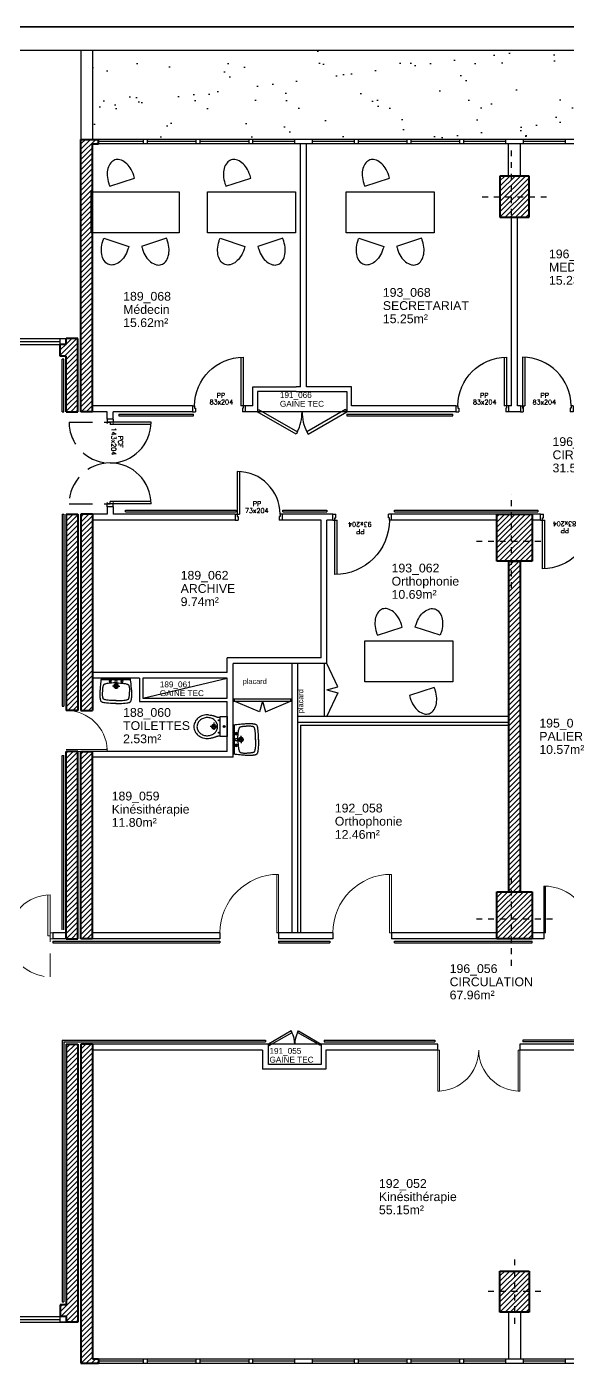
# Model space of a CAD drawing. Header units: metres. Extents: x -8 to 211, y -5 to 120.
# Drawn here: x 186.02 to 195.24, y 49.32 to 72.15 of the extents above; entities that cross this region are included whole.
import ezdxf
from ezdxf.enums import TextEntityAlignment as Align

# ---------------------------------------------------------------- set-up
doc = ezdxf.new("R2010")
doc.units = ezdxf.units.M
doc.header["$LTSCALE"] = 0.8
doc.header["$MEASUREMENT"] = 0
for name, pattern in [('CACHÉ', [0.25, 0.125, -0.125]), ('CONTINU', [0]), ('DISCONTINU', [0.75, 0.5, -0.25])]:
    doc.linetypes.add(name, pattern=pattern)
doc.layers.get('0').update_dxf_attribs({"linetype": 'CONTINUOUS'})
for name, color, linetype in [('001axes', 7, 'CONTINUOUS'), ('99 Légende', 7, 'CONTINUOUS'), ('A-EQTE-SANITAIRE', 5, 'CONTINUOUS'), ('A_AGENC', 204, 'CONTINUOUS'), ('A_CHASS', 4, 'CONTINUOUS'), ('A_EQMP', 142, 'CONTINUOUS'), ('A_Etiqu_Gaine', 7, 'CONTINUOUS'), ('A_Etiqu_Gaine_ancien', 7, 'CONTINUOUS'), ('A_Etiqu_Gaine_code', 7, 'CONTINUOUS'), ('A_Etiqu_Local', 7, 'CONTINUOUS'), ('A_HACH_STRUC', 7, 'CONTINUOUS'), ('A_MURS_CLOI', 7, 'CONTINUOUS'), ('EQuipement-main courante', 181, 'CONTINUOUS'), ('Terrasse', 7, 'CONTINUOUS'), ('VPMOB', 8, 'CONTINU')]:
    doc.layers.add(name, color=color, linetype=linetype)
for name, color, linetype, lineweight in [('A_MURS_STRU', 7, 'CONTINUOUS', 40), ('A_PORTE', 7, 'CONTINU', 0), ('A_SANI', 5, 'CONTINU', 0)]:
    doc.layers.add(name, color=color, linetype=linetype, lineweight=lineweight)
doc.styles.add('Attribut', font='arial.ttf')
doc.styles.add('ROMANS8', font='romans8', dxfattribs={"height": 10})

# ---------------------------------------------------------------- blocks, each defined once
blk = doc.blocks.new('VPBUR')
at = {"layer": 'VPMOB', "color": 142}
blk.add_lwpolyline([(-0.35, -1.5), (-0.35, 0), (0.35, 0), (0.35, -1.5)], close=True, dxfattribs=at)
for points in [[(-0.445, -0.216), (-0.582, -0.64, -0.023076), (-0.63, -0.626, -0.065152), (-0.758, -0.566, -0.077931), (-0.845, -0.487, -0.107177), (-0.896, -0.388, -0.14408), (-0.894, -0.304, -0.14408), (-0.846, -0.235, -0.107177), (-0.747, -0.185, -0.077931), (-0.63, -0.173, -0.065152), (-0.491, -0.198, -0.023076)], [(0.445, -0.316), (0.582, -0.74, 0.023076), (0.63, -0.726, 0.065152), (0.758, -0.666, 0.077931), (0.845, -0.587, 0.107177), (0.896, -0.488, 0.14408), (0.894, -0.404, 0.14408), (0.846, -0.335, 0.107177), (0.747, -0.285, 0.077931), (0.63, -0.273, 0.065152), (0.491, -0.298, 0.023076)], [(-0.445, -1.284), (-0.582, -0.86, 0.023076), (-0.63, -0.874, 0.065152), (-0.758, -0.934, 0.077931), (-0.845, -1.013, 0.107177), (-0.896, -1.112, 0.14408), (-0.894, -1.196, 0.14408), (-0.846, -1.265, 0.107177), (-0.747, -1.315, 0.077931), (-0.63, -1.327, 0.065152), (-0.491, -1.302, 0.023076)]]:
    blk.add_lwpolyline(points, format="xyb", close=True, dxfattribs=at)
blk = doc.blocks.new('A_Etiqu_Local')
at = {"style": 'Attribut', "flags": 1}
for tag, p in [('CODE_HOPITAL', (-0.446, 1.632)), ('CODE_SITE', (-0.446, 1.407)), ('CODE_BATIMENT', (-0.446, 1.182)), ('CODE_SECTEUR', (-0.446, 0.957)), ('CODE_ETAGE', (-0.446, 0.732)), ('NOM_NORMALISE', (-0.446, -0.843)), ('SECTEUR_ACTIVITE', (-0.446, -1.068)), ('SOUS_SECTEUR_ACTIVITE', (-0.446, -1.293)), ('VOLUME', (-0.446, -1.518)), ('SERVICE', (-0.446, -1.743)), ('CODE_UG', (-0.446, -1.968)), ('CODE_UA', (-0.446, -2.193)), ('CODE_POLE', (-0.446, -2.418)), ('OCCUPANT_EXTERNE', (-0.446, -2.643)), ('DISPONIBILITE', (-0.446, -2.868)), ('ACCES_HANDICAPES', (-0.446, -3.093)), ('NATURE_SOL', (-0.446, -3.318)), ('RISQUE_LABORATOIRE', (-0.446, -3.543)), ('AMIANTE', (-0.446, -3.768))]:
    blk.add_attdef(tag, p, '', height=0.15, dxfattribs=at)
at = {"layer": 'A_Etiqu_Local', "style": 'Attribut'}
for tag, p in [('CODE_PIECE', (-0.446, 0.282)), ('NOM_USAGE', (-0.446, 0.057)), ('SURFACE', (-0.446, -0.168))]:
    blk.add_attdef(tag, p, '', height=0.15, dxfattribs=at)
blk = doc.blocks.new('A_Etiqu_Gaine')
at = {"style": 'Attribut', "flags": 1}
for tag, p in [('CODE_HOPITAL', (-0.432, 0.865)), ('CODE_SITE', (-0.432, 0.715)), ('CODE_BATIMENT', (-0.432, 0.565)), ('CODE_SECTEUR', (-0.432, 0.415)), ('CODE_ETAGE', (-0.432, 0.265)), ('SECTEUR_ACTIVITE', (-0.432, -0.485)), ('NOM_NORMALISE', (-0.432, -0.335)), ('SOUS_SECTEUR_ACTIVITE', (-0.432, -0.635)), ('SURFACE', (-0.432, -0.785)), ('CODE_UG', (-0.432, -0.935)), ('AMIANTE', (-0.432, -1.235)), ('CODE_POLE', (-0.432, -1.085))]:
    blk.add_attdef(tag, p, '', height=0.1, dxfattribs=at)
at = {"layer": 'A_Etiqu_Gaine', "style": 'Attribut'}
blk.add_attdef('NOM_USAGE', (-0.432, -0.185), '', height=0.1, dxfattribs=at)
at = {"layer": 'A_Etiqu_Gaine_ancien', "style": 'Attribut'}
blk.add_attdef('CODE_PIECE_ANCIEN', (-0.432, 0.115), '', height=0.1, dxfattribs=at)
at = {"layer": 'A_Etiqu_Gaine_code', "style": 'Attribut'}
blk.add_attdef('CODE_PIECE', (-0.432, -0.035), '', height=0.1, dxfattribs=at)
blk = doc.blocks.new('BROCA1-G228')
at = {"layer": 'A-EQTE-SANITAIRE', "linetype": 'Continuous'}
for points in [[(35.152222, 17.128738), (35.108263, 17.131705), (35.071031, 17.134634), (35.039914, 17.137544), (35.014302, 17.140455), (34.993583, 17.143386), (34.977148, 17.146356), (34.964384, 17.149384), (34.954681, 17.152488), (34.947428, 17.155689), (34.942015, 17.159006), (34.942015, 17.159006), (34.939814, 17.160717), (34.937891, 17.162489), (34.936214, 17.164348), (34.934752, 17.166321), (34.933476, 17.168435), (34.932355, 17.170717), (34.931358, 17.173193), (34.930455, 17.175891), (34.929616, 17.178837), (34.92881, 17.182058), (34.92881, 17.182058), (34.927219, 17.18937), (34.925665, 17.197724), (34.92417, 17.206957), (34.922762, 17.216903), (34.921464, 17.227398), (34.920302, 17.238277), (34.9193, 17.249375), (34.918485, 17.260529), (34.91788, 17.271572), (34.917511, 17.282341)], [(35.148865, 17.128738), (35.192827, 17.131705), (35.230062, 17.134634), (35.26118, 17.137544), (35.286793, 17.140455), (35.307511, 17.143386), (35.323947, 17.146356), (35.33671, 17.149384), (35.346412, 17.152488), (35.353664, 17.155689), (35.359078, 17.159006), (35.359078, 17.159006), (35.361278, 17.160717), (35.363202, 17.162489), (35.364879, 17.164348), (35.366341, 17.166321), (35.367618, 17.168435), (35.36874, 17.170717), (35.369738, 17.173193), (35.370641, 17.175891), (35.371481, 17.178837), (35.372288, 17.182058), (35.372288, 17.182058), (35.373879, 17.189372), (35.375435, 17.197741), (35.376931, 17.207015), (35.378342, 17.217042), (35.379643, 17.22767), (35.38081, 17.238748), (35.381817, 17.250124), (35.38264, 17.261646), (35.383255, 17.273163), (35.383636, 17.284523)]]:
    blk.add_lwpolyline(points, dxfattribs=at)
blk = doc.blocks.new('BROCA1-G229')
at = {"layer": 'A-EQTE-SANITAIRE', "linetype": 'Continuous'}
for points in [[(35.152222, 17.430771), (35.108263, 17.430378), (35.071031, 17.42951), (35.039914, 17.428205), (35.014302, 17.426499), (34.993583, 17.424432), (34.977148, 17.422041), (34.964384, 17.419364), (34.954681, 17.416439), (34.947428, 17.413304), (34.942015, 17.409998), (34.942015, 17.409998), (34.939814, 17.408286), (34.937891, 17.406515), (34.936214, 17.404656), (34.934752, 17.402683), (34.933476, 17.400569), (34.932355, 17.398288), (34.931358, 17.395811), (34.930455, 17.393114), (34.929616, 17.390168), (34.92881, 17.386947), (34.92881, 17.386947), (34.927219, 17.379635), (34.925665, 17.371281), (34.92417, 17.362048), (34.922762, 17.352101), (34.921464, 17.341605), (34.920302, 17.330725), (34.9193, 17.319626), (34.918485, 17.308472), (34.91788, 17.297428), (34.917511, 17.286659)], [(35.148865, 17.430771), (35.192827, 17.430378), (35.230062, 17.42951), (35.26118, 17.428205), (35.286793, 17.426499), (35.307511, 17.424432), (35.323947, 17.422041), (35.33671, 17.419364), (35.346412, 17.416439), (35.353664, 17.413304), (35.359078, 17.409998), (35.359078, 17.409998), (35.361278, 17.408286), (35.363202, 17.406515), (35.364879, 17.404656), (35.366341, 17.402683), (35.367618, 17.400569), (35.36874, 17.398288), (35.369738, 17.395811), (35.370641, 17.393114), (35.371481, 17.390168), (35.372288, 17.386947), (35.372288, 17.386947), (35.373879, 17.379633), (35.375435, 17.371263), (35.376931, 17.361989), (35.378342, 17.351961), (35.379643, 17.341332), (35.38081, 17.330254), (35.381817, 17.318878), (35.38264, 17.307355), (35.383255, 17.295838), (35.383636, 17.284477)]]:
    blk.add_lwpolyline(points, dxfattribs=at)
blk = doc.blocks.new('BROCA1-G227')
at = {"layer": '99 Légende'}
for name in ['BROCA1-G229', 'BROCA1-G228']:
    blk.add_blockref(name, (0, 0), dxfattribs=at)
blk = doc.blocks.new('BROCA1-G226')
at = {"layer": 'A-EQTE-SANITAIRE', "linetype": 'Continuous'}
for p, q in [((35.151993, 17.183441), (35.08876, 17.183441)), ((35.151993, 17.183441), (35.151993, 17.234497)), ((35.151993, 17.183441), (35.21521, 17.183441)), ((35.151993, 17.183441), (35.151993, 17.132385)), ((34.902359, 17.074799), (35.397675, 17.074799)), ((34.902359, 17.049896), (35.397675, 17.049896))]:
    blk.add_line(p, q, dxfattribs=at)
for points in [[(35.151993, 17.481613), (35.100569, 17.480851), (35.057009, 17.479579), (35.020591, 17.477819), (34.990594, 17.475594), (34.966296, 17.472929), (34.946977, 17.469846), (34.931916, 17.466368), (34.920391, 17.462518), (34.911682, 17.45832), (34.905067, 17.453796), (34.905067, 17.453796), (34.902329, 17.451413), (34.899903, 17.448914), (34.897757, 17.446259), (34.89586, 17.443409), (34.89418, 17.440324), (34.892686, 17.436963), (34.891346, 17.433287), (34.890128, 17.429255), (34.889002, 17.424828), (34.887936, 17.419966), (34.887936, 17.419966), (34.886903, 17.414648), (34.885905, 17.408931), (34.884944, 17.402891), (34.884028, 17.396604), (34.88316, 17.390145), (34.882346, 17.383592), (34.881592, 17.377019), (34.880902, 17.370503), (34.880281, 17.364121), (34.879736, 17.357948), (34.879736, 17.357948), (34.87927, 17.352032), (34.878887, 17.346314), (34.878589, 17.340705), (34.878379, 17.335117), (34.87826, 17.329462), (34.878235, 17.323653), (34.878306, 17.317601), (34.878476, 17.311219), (34.878747, 17.304418), (34.879123, 17.297111), (34.879123, 17.297111), (34.880189, 17.280765), (34.881642, 17.262183), (34.883442, 17.241504), (34.88555, 17.218871), (34.887923, 17.194423), (34.890521, 17.168301), (34.893305, 17.140647), (34.896233, 17.111601), (34.899264, 17.081303), (34.902359, 17.049896)], [(35.148056, 17.481613), (35.199475, 17.480851), (35.243032, 17.479579), (35.279448, 17.477819), (35.309444, 17.475594), (35.33374, 17.472929), (35.353058, 17.469846), (35.36812, 17.466368), (35.379645, 17.462518), (35.388355, 17.45832), (35.394972, 17.453796), (35.394972, 17.453796), (35.397711, 17.451413), (35.400138, 17.448914), (35.402284, 17.446259), (35.404182, 17.443409), (35.405863, 17.440324), (35.407358, 17.436963), (35.408698, 17.433287), (35.409916, 17.429255), (35.411042, 17.424828), (35.412109, 17.419966), (35.412109, 17.419966), (35.413141, 17.414648), (35.414139, 17.408931), (35.415099, 17.402891), (35.416014, 17.396604), (35.416881, 17.390145), (35.417694, 17.383592), (35.418447, 17.377019), (35.419136, 17.370503), (35.419755, 17.364121), (35.4203, 17.357948), (35.4203, 17.357948), (35.420765, 17.352032), (35.421148, 17.346314), (35.421446, 17.340705), (35.421655, 17.335117), (35.421774, 17.329462), (35.421799, 17.323653), (35.421728, 17.317601), (35.421558, 17.311219), (35.421286, 17.304418), (35.42091, 17.297111), (35.42091, 17.297111), (35.419845, 17.280765), (35.418392, 17.262183), (35.416591, 17.241504), (35.414484, 17.218871), (35.412111, 17.194423), (35.409512, 17.168301), (35.406729, 17.140647), (35.403801, 17.111601), (35.400769, 17.081303), (35.397675, 17.049896)]]:
    blk.add_lwpolyline(points, dxfattribs=at)
for centre, radius in [((35.05249, 17.101959), 0.018922), ((35.151993, 17.183441), 0.038702), ((35.151993, 17.183441), 0.027388), ((35.151993, 17.101959), 0.020417), ((35.25148, 17.101959), 0.018922), ((35.05249, 17.101959), 0.014404), ((35.25148, 17.101959), 0.014404)]:
    blk.add_circle(centre, radius, dxfattribs=at)
at = {"layer": 'A-EQTE-SANITAIRE'}
blk.add_blockref('BROCA1-G227', (0, 0), dxfattribs=at)
blk = doc.blocks.new('BROCA1-G137')
at = {"layer": 'A-EQTE-SANITAIRE', "linetype": 'Continuous'}
for p, q in [((26.509068, 5.050511), (26.631138, 5.050511)), ((26.577427, 5.099339), (26.577427, 4.987034))]:
    blk.add_line(p, q, dxfattribs=at)
blk.add_lwpolyline([(26.406528, 5.155491), (26.406528, 5.280003), (26.743443, 5.280003), (26.743443, 5.155491)], close=True, dxfattribs=at)
for points in [[(26.377232, 4.960179), (26.378927, 4.979542), (26.381029, 4.996728), (26.383457, 5.011902), (26.386129, 5.025231), (26.388964, 5.03688), (26.39188, 5.047015), (26.394796, 5.055802), (26.397631, 5.063408), (26.400303, 5.069998), (26.402731, 5.075739), (26.402731, 5.075739), (26.40383, 5.078343), (26.404853, 5.080798), (26.405803, 5.083128), (26.406685, 5.085355), (26.407503, 5.087501), (26.408263, 5.089589), (26.408968, 5.091642), (26.409623, 5.093681), (26.410233, 5.095731), (26.410801, 5.097813), (26.410801, 5.097813), (26.411332, 5.099945), (26.411828, 5.102123), (26.41229, 5.10434), (26.412718, 5.106586), (26.413115, 5.108855), (26.413482, 5.111136), (26.413819, 5.113422), (26.414128, 5.115705), (26.41441, 5.117976), (26.414666, 5.120227), (26.414666, 5.120227), (26.415108, 5.124644), (26.415461, 5.12894), (26.415736, 5.133105), (26.415943, 5.137132), (26.416091, 5.141012), (26.41619, 5.144738), (26.41625, 5.148301), (26.416281, 5.151694), (26.416292, 5.154907), (26.416294, 5.157933)], [(26.777622, 4.960179), (26.774696, 4.979542), (26.771789, 4.996728), (26.768921, 5.011902), (26.766112, 5.025231), (26.763381, 5.03688), (26.760747, 5.047015), (26.758231, 5.055802), (26.755851, 5.063408), (26.753628, 5.069998), (26.751581, 5.075739), (26.751581, 5.075739), (26.750628, 5.078343), (26.749719, 5.080798), (26.748849, 5.083128), (26.748013, 5.085355), (26.747206, 5.087501), (26.746424, 5.089589), (26.745662, 5.091642), (26.744914, 5.093681), (26.744176, 5.095731), (26.743443, 5.097813), (26.743443, 5.097813), (26.742711, 5.099945), (26.741984, 5.102123), (26.741267, 5.10434), (26.740565, 5.106586), (26.739882, 5.108855), (26.739224, 5.111136), (26.738595, 5.113422), (26.738, 5.115705), (26.737444, 5.117976), (26.736932, 5.120227), (26.736932, 5.120227), (26.73605, 5.124642), (26.735344, 5.12892), (26.734793, 5.133039), (26.73438, 5.136976), (26.734084, 5.140707), (26.733885, 5.144211), (26.733765, 5.147464), (26.733703, 5.150444), (26.73368, 5.153127), (26.733677, 5.155491)]]:
    blk.add_lwpolyline(points, dxfattribs=at)
blk.add_lwpolyline([(26.581065, 4.762438, 0.110065), (26.639231, 4.776669, 0.102556), (26.68978, 4.816192, 0.093461), (26.722003, 4.872939, 0.087911), (26.73268, 4.94142, 0.087911), (26.719178, 5.0094, 0.093461), (26.684635, 5.064765, 0.102556), (26.632495, 5.102162, 0.110065), (26.573789, 5.113974, 0.110065), (26.515622, 5.099743, 0.102556), (26.465074, 5.060221, 0.093461), (26.432851, 5.003474, 0.087911), (26.422173, 4.934993, 0.087911), (26.435675, 4.867013, 0.093461), (26.470218, 4.811647, 0.102556), (26.522359, 4.77425, 0.110065)], format="xyb", close=True, dxfattribs=at)
blk.add_lwpolyline([(26.376325, 4.959484, 0.092603), (26.3865, 4.864555, 0.097518), (26.428877, 4.784313, 0.107322), (26.498291, 4.728563, 0.116228), (26.578466, 4.70967, 0.11669), (26.65855, 4.728618, 0.108258), (26.727376, 4.784313, 0.098236), (26.768983, 4.864439, 0.092772), (26.778336, 4.959483, 0.094013)], format="xyb", dxfattribs=at)
for centre, radius in [((26.470005, 5.138402), 0.010462), ((26.577427, 5.050511), 0.038283), ((26.577427, 5.050511), 0.027569), ((26.577427, 5.223851), 0.01664), ((26.577427, 5.223851), 0.016619), ((26.577427, 5.223851), 0.009631), ((26.577427, 5.223851), 0.000007), ((26.679966, 5.138402), 0.010462)]:
    blk.add_circle(centre, radius, dxfattribs=at)
blk = doc.blocks.new('P80-bt10')
for p, q in [((0.035, 0.93), (0.035, 0.1)), ((0.075, 0.929), (0.075, 0.1)), ((0, 0.1), (0, 0)), ((0, 0.1), (0.035, 0.1)), ((0, 0), (0.05, 0)), ((0.035, 0.1), (0.075, 0.1)), ((0.035, 0.1), (0.035, 0.06)), ((0.035, 0.06), (0.05, 0.06)), ((0.05, 0.06), (0.05, 0)), ((0.865, 0.06), (0.85, 0.06)), ((0.85, 0.06), (0.85, 0)), ((0.9, 0), (0.85, 0)), ((0.865, 0.1), (0.865, 0.06)), ((0.9, 0.1), (0.865, 0.1)), ((0.9, 0.1), (0.9, 0))]:
    blk.add_line(p, q)
blk.add_arc((0.035, 0.1), 0.83, 0, 90)
at = {"style": 'ROMANS8'}
for tag, p in [('DEF', (0.416, 0.239)), ('DIM', (0.409, 0.124))]:
    blk.add_attdef(tag, text='', height=0.08, dxfattribs=at).set_placement(p, align=Align.CENTER)
blk = doc.blocks.new('BATI-10')
for p, q in [((0, 0.1), (0, 0)), ((0, 0.1), (0.035, 0.1)), ((0, 0), (0.05, 0)), ((0.035, 0.1), (0.035, 0.06)), ((0.035, 0.06), (0.05, 0.06)), ((0.05, 0.06), (0.05, 0))]:
    blk.add_line(p, q)
blk = doc.blocks.new('P90-bt10')
for p, q in [((0.035, 1.03), (0.035, 0.1)), ((0.075, 1.029), (0.075, 0.1)), ((0.035, 0.1), (0.075, 0.1))]:
    blk.add_line(p, q)
blk.add_arc((0.035, 0.1), 0.93, 0, 90)
blk.add_blockref('BATI-10', (0, 0))
at = {"xscale": -1}
blk.add_blockref('BATI-10', (1, 0), dxfattribs=at)
at = {"style": 'ROMANS8'}
for tag, p in [('DEF', (0.47, 0.256)), ('DIM', (0.461, 0.134))]:
    blk.add_attdef(tag, text='', height=0.08, dxfattribs=at).set_placement(p, align=Align.CENTER)
blk = doc.blocks.new('P140-bt10_V&V')
for p, q in [((0.05, 0.75), (0.05, 0.05)), ((0.09, 0.749), (0.09, 0.05)), ((1.41, 0.749), (1.41, 0.05)), ((1.45, 0.75), (1.45, 0.05)), ((0, 0.1), (0, 0)), ((0, 0.1), (0.05, 0.1)), ((0, 0), (0.05, 0)), ((0.05, 0.1), (0.05, 0)), ((0.05, 0.05), (0.09, 0.05)), ((1.45, 0.05), (1.41, 0.05)), ((1.5, 0.1), (1.45, 0.1)), ((1.45, 0.1), (1.45, 0)), ((1.5, 0), (1.45, 0)), ((1.5, 0.1), (1.5, 0)), ((1.5, 0), (1.5, 0))]:
    blk.add_line(p, q)
at = {"linetype": 'DISCONTINU'}
for p, q in [((0.05, -0.65), (0.05, 0.05)), ((1.45, -0.65), (1.45, 0.05))]:
    blk.add_line(p, q, dxfattribs=at)
for centre, start, end in [((0.05, 0.05), 0, 90), ((1.45, 0.05), 90, 180)]:
    blk.add_arc(centre, 0.7, start, end)
for centre, start, end in [((0.05, 0.05), 270, 0), ((1.45, 0.05), 180, 270)]:
    blk.add_arc(centre, 0.7, start, end, dxfattribs=at)
at = {"style": 'ROMANS8'}
for tag, p in [('DEF', (0.387, 0.189)), ('DIM', (0.382, 0.072))]:
    blk.add_attdef(tag, text='', height=0.08, dxfattribs=at).set_placement(p, align=Align.CENTER)
blk = doc.blocks.new('P70-bt10')
for p, q in [((0.035, 0.83), (0.035, 0.1)), ((0.075, 0.829), (0.075, 0.1)), ((0, 0.1), (0, 0)), ((0, 0.1), (0.035, 0.1)), ((0, 0), (0.05, 0)), ((0.035, 0.1), (0.075, 0.1)), ((0.035, 0.1), (0.035, 0.06)), ((0.035, 0.06), (0.05, 0.06)), ((0.05, 0.06), (0.05, 0)), ((0.75, 0.06), (0.75, 0)), ((0.765, 0.06), (0.75, 0.06)), ((0.8, 0), (0.75, 0)), ((0.8, 0.1), (0.765, 0.1)), ((0.765, 0.1), (0.765, 0.06)), ((0.8, 0.1), (0.8, 0))]:
    blk.add_line(p, q)
blk.add_arc((0.035, 0.1), 0.73, 0, 90)
at = {"style": 'ROMANS8'}
for tag, p in [('DEF', (0.372, 0.239)), ('DIM', (0.367, 0.122))]:
    blk.add_attdef(tag, text='', height=0.08, dxfattribs=at).set_placement(p, align=Align.CENTER)

msp = doc.modelspace()

# ---------------------------------------------------------------- hatches: boundary and pattern name
at = {"layer": 'A_HACH_STRUC'}
h = msp.add_hatch(dxfattribs=at)
h.set_pattern_fill('ANSI31', color=8, scale=0.5, angle=359.7696, style=0)
h.set_pattern_definition([(44.7696, (186.591224, 65.57422), (-0.0440161, 0.0443715), [])])
h.paths.add_polyline_path([(186.891, 66.824), (186.691, 66.824), (186.691, 66.724), (186.591, 66.724), (186.591, 66.524), (186.691, 66.524), (186.691, 65.574), (186.891, 65.574)])
h.paths.add_polyline_path([(187.141, 68.631), (187.119, 68.631), (187.119, 69.331), (187.141, 69.331), (187.141, 70.149), (187.241, 70.149), (187.241, 70.224), (187.141, 70.224), (186.941, 70.224), (186.941, 65.649), (186.941, 65.574), (187.141, 65.574)])
h = msp.add_hatch(dxfattribs=at)
h.set_pattern_fill('ANSI31', color=8, scale=0.5, angle=359.7696, style=0)
h.set_pattern_definition([(44.77, (194.091224, 68.89948), (-0.044016, 0.0443715), [])])
h.paths.add_polyline_path([(194.591, 69.599), (194.29, 69.599), (194.29, 69.237), (194.591, 69.237)])
h.paths.add_polyline_path([(194.29, 69.599), (194.091, 69.599), (194.091, 69.237), (194.29, 69.237)])
h.paths.add_polyline_path([(194.29, 69.237), (194.091, 69.237), (194.091, 68.899), (194.29, 68.899)])
h.paths.add_polyline_path([(194.591, 69.237), (194.29, 69.237), (194.29, 68.899), (194.591, 68.899)])
h = msp.add_hatch(dxfattribs=at)
h.set_pattern_fill('ANSI31', color=8, scale=0.5, angle=359.7696, style=0)
h.set_pattern_definition([(44.7696, (186.69122, 56.57422), (-0.0440161, 0.04437154), [])])
h.paths.add_polyline_path([(187.141, 63.824), (186.941, 63.824), (186.941, 63.749), (186.941, 60.474), (187.141, 60.474)], flags=17)
h.paths.add_polyline_path([(186.891, 63.749), (186.891, 63.824), (186.691, 63.824), (186.691, 60.474, -0.401713), (187.391, 59.804), (187.391, 59.804), (187.391, 59.774), (187.391, 59.774, 0.414214), (186.691, 60.474), (186.691, 60.474), (186.891, 60.474)])
h.paths.add_polyline_path([(187.141, 59.774), (186.941, 59.774), (186.941, 56.649), (186.941, 56.574), (187.141, 56.574)])
h.paths.add_polyline_path([(186.891, 59.774), (186.691, 59.774), (186.691, 56.574), (186.891, 56.574), (186.891, 56.649)])
h = msp.add_hatch(dxfattribs=at)
h.set_pattern_fill('ANSI31', color=8, scale=0.5, angle=359.76959, style=0)
h.paths.add_polyline_path([(194.641, 63.824), (194.041, 63.824), (194.041, 63.024), (194.641, 63.024)])
h = msp.add_hatch(dxfattribs=at)
h.set_pattern_fill('ANSI31', color=8, scale=0.5, angle=359.7696, style=0)
h.set_pattern_definition([(44.7696, (194.0412, 56.57422), (-0.0440161, 0.04437154), [])])
h.paths.add_polyline_path([(194.439, 63.024), (194.239, 63.024), (194.239, 57.374), (194.439, 57.374)])
h.paths.add_polyline_path([(194.641, 57.374), (194.29, 57.374), (194.29, 56.912), (194.641, 56.912)])
h.paths.add_polyline_path([(194.29, 57.374), (194.239, 57.374), (194.041, 57.374), (194.041, 56.912), (194.29, 56.912)])
h.paths.add_polyline_path([(194.29, 56.912), (194.041, 56.912), (194.041, 56.574), (194.29, 56.574)])
h.paths.add_polyline_path([(194.641, 56.912), (194.29, 56.912), (194.29, 56.574), (194.641, 56.574)])
h = msp.add_hatch(dxfattribs=at)
h.set_pattern_fill('ANSI31', color=8, scale=0.5, angle=359.7696, style=0)
h.set_pattern_definition([(44.7696, (186.591224, 49.32434), (-0.0440161, 0.04437154), [])])
h.paths.add_polyline_path([(186.891, 54.699), (186.891, 54.774), (186.691, 54.774), (186.691, 50.324), (186.591, 50.324), (186.591, 50.124), (186.691, 50.124), (186.691, 50.024), (186.891, 50.024)])
h.paths.add_polyline_path([(187.141, 54.774), (186.941, 54.774), (186.941, 54.699), (186.941, 49.324), (187.141, 49.324), (187.241, 49.324), (187.241, 49.399), (187.191, 49.399), (187.141, 49.399)])
h = msp.add_hatch(dxfattribs=at)
h.set_pattern_fill('ANSI31', color=8, scale=0.5, angle=359.7696, style=0)
h.set_pattern_definition([(44.77, (194.091224, 50.19947), (-0.044016, 0.0443715), [])])
h.paths.add_polyline_path([(194.591, 50.899), (194.29, 50.899), (194.29, 50.437), (194.591, 50.437)])
h.paths.add_polyline_path([(194.29, 50.899), (194.091, 50.899), (194.091, 50.437), (194.29, 50.437)])
h.paths.add_polyline_path([(194.29, 50.437), (194.091, 50.437), (194.091, 50.199), (194.29, 50.199)])
h.paths.add_polyline_path([(194.591, 50.437), (194.29, 50.437), (194.29, 50.199), (194.591, 50.199)])
at = {"layer": 'Terrasse', "linetype": 'Continuous'}
h = msp.add_hatch(dxfattribs=at)
h.set_pattern_fill('AR-SAND,_O', color=8, scale=0.5)
h.set_pattern_definition([(37.5, (144.6412, 45.7495), (-0.031497, 0.963412), [0, -0.76, 0, -0.85, 0, -0.8125]), (7.5, (144.6412, 45.7495), (0.884888, 1.411073), [0, -0.41, 0, -0.685, 0, -0.2625]), (327.5, (144.0262, 45.7495), (1.557071, 0.00283), [0, -0.25, 0, -0.9, 0, -1.175]), (317.5, (144.0262, 45.7495), (1.503063, 0.438838), [0, -0.125, 0, -0.59, 0, -0.675])])
h.paths.add_polyline_path([(208.491, 71.749), (186.891, 71.749), (186.891, 70.224), (203.341, 70.299), (203.341, 70.925), (208.491, 70.925)])

# ---------------------------------------------------------------- linework, layer by layer
at = {"layer": '001axes', "color": 8, "linetype": 'CACHÉ'}
for p, q in [((194.29, 68.137), (194.29, 70.037)), ((194.89, 69.237), (193.69, 69.237)), ((194.29, 62.562), (194.29, 64.162)), ((193.69, 63.362), (194.89, 63.362)), ((194.29, 56.112), (194.29, 57.712)), ((193.69, 56.912), (194.99, 56.912)), ((194.341, 51.099), (194.341, 49.999)), ((194.791, 50.549), (193.891, 50.549))]:
    msp.add_line(p, q, dxfattribs=at)
at = {"layer": 'A_AGENC', "color": 8, "linetype": 'Continuous'}
for p, q in [((189.951, 65.574), (189.974, 65.614)), ((191.481, 65.574), (189.951, 65.574)), ((190.613, 65.192), (189.951, 65.574)), ((189.974, 65.614), (190.636, 65.232)), ((191.458, 65.614), (190.795, 65.232)), ((190.818, 65.192), (191.481, 65.574)), ((191.481, 65.574), (191.458, 65.614)), ((190.636, 65.232), (190.613, 65.192)), ((190.795, 65.232), (190.818, 65.192)), ((191.101, 60.374), (191.101, 61.274)), ((191.326, 60.875), (191.141, 61.274)), ((191.141, 60.824), (191.326, 60.875)), ((191.141, 60.824), (191.326, 60.774)), ((191.326, 60.774), (191.141, 60.374)), ((189.541, 60.674), (190.541, 60.674)), ((189.541, 60.634), (190.541, 60.634)), ((189.56, 60.674), (189.56, 60.634)), ((189.99, 60.449), (189.56, 60.634)), ((190.041, 60.634), (189.99, 60.449)), ((190.041, 60.634), (190.092, 60.449)), ((190.092, 60.449), (190.517, 60.634)), ((190.517, 60.674), (190.517, 60.634)), ((190.532, 55), (190.141, 54.774)), ((190.155, 54.751), (190.545, 54.976)), ((190.545, 54.976), (190.532, 55)), ((190.639, 54.976), (190.653, 55)), ((191.03, 54.751), (190.639, 54.976)), ((190.653, 55), (191.043, 54.774)), ((191.043, 54.774), (190.141, 54.774)), ((190.141, 54.774), (190.155, 54.751)), ((191.043, 54.774), (191.03, 54.751))]:
    msp.add_line(p, q, dxfattribs=at)
for centre, radius, start, end in [((189.951, 65.574), 0.765, 333.4337, 360), ((191.481, 65.574), 0.765, 180, 206.5663), ((190.141, 54.774), 0.451, 0, 26.5663), ((191.043, 54.774), 0.451, 153.4337, 180)]:
    msp.add_arc(centre, radius, start, end, dxfattribs=at)
at = {"layer": 'A_CHASS', "color": 8}
for p, q in [((203.371, 70.224), (187.241, 70.224)), ((187.241, 70.224), (187.241, 70.149)), ((188.011, 70.187), (187.241, 70.187)), ((203.371, 70.149), (187.241, 70.149)), ((188.011, 70.149), (188.011, 70.224)), ((188.071, 70.224), (188.071, 70.149)), ((188.911, 70.187), (188.071, 70.187)), ((188.911, 70.149), (188.911, 70.224)), ((188.971, 70.224), (188.971, 70.149)), ((189.811, 70.187), (188.971, 70.187)), ((189.811, 70.149), (189.811, 70.224)), ((189.871, 70.224), (189.871, 70.149)), ((190.591, 70.187), (189.871, 70.187)), ((190.591, 70.149), (190.591, 70.224)), ((190.891, 70.224), (190.891, 70.149)), ((191.611, 70.187), (190.891, 70.187)), ((191.611, 70.149), (191.611, 70.224)), ((191.671, 70.224), (191.671, 70.149)), ((192.511, 70.187), (191.671, 70.187)), ((192.511, 70.149), (192.511, 70.224)), ((192.571, 70.224), (192.571, 70.149)), ((193.411, 70.187), (192.571, 70.187)), ((193.411, 70.149), (193.411, 70.224)), ((193.471, 70.224), (193.471, 70.149)), ((194.191, 70.187), (193.471, 70.187)), ((194.191, 70.149), (194.191, 70.224)), ((194.491, 70.224), (194.491, 70.149)), ((195.211, 70.187), (194.491, 70.187)), ((195.211, 70.149), (195.211, 70.224)), ((185.091, 66.824), (186.691, 66.824)), ((185.191, 66.774), (186.591, 66.774)), ((185.191, 66.724), (186.691, 66.724)), ((186.591, 66.724), (186.591, 66.824)), ((186.691, 66.724), (186.591, 66.724)), ((186.691, 66.824), (186.691, 66.724)), ((185.078, 50.124), (186.691, 50.124)), ((185.178, 50.074), (186.591, 50.074)), ((185.178, 50.024), (186.691, 50.024)), ((186.591, 50.024), (186.591, 50.124)), ((186.691, 50.024), (186.591, 50.024)), ((186.691, 50.124), (186.691, 50.024)), ((187.191, 49.399), (197.808, 49.399)), ((187.191, 49.324), (197.808, 49.324)), ((187.241, 49.399), (187.241, 49.324)), ((188.011, 49.362), (187.241, 49.362)), ((188.011, 49.324), (188.011, 49.399)), ((188.071, 49.399), (188.071, 49.324)), ((188.911, 49.362), (188.071, 49.362)), ((188.911, 49.324), (188.911, 49.399)), ((188.971, 49.399), (188.971, 49.324)), ((189.811, 49.362), (188.971, 49.362)), ((189.811, 49.324), (189.811, 49.399)), ((189.871, 49.399), (189.871, 49.324)), ((190.591, 49.362), (189.871, 49.362)), ((190.591, 49.324), (190.591, 49.399)), ((190.891, 49.399), (190.891, 49.324)), ((191.611, 49.362), (190.891, 49.362)), ((191.611, 49.324), (191.611, 49.399)), ((191.671, 49.399), (191.671, 49.324)), ((192.511, 49.362), (191.671, 49.362)), ((192.511, 49.324), (192.511, 49.399)), ((192.571, 49.399), (192.571, 49.324)), ((193.411, 49.362), (192.571, 49.362)), ((193.411, 49.324), (193.411, 49.399)), ((193.471, 49.399), (193.471, 49.324)), ((194.191, 49.362), (193.471, 49.362)), ((194.191, 49.324), (194.191, 49.399)), ((194.491, 49.399), (194.491, 49.324)), ((195.211, 49.362), (194.491, 49.362)), ((195.211, 49.324), (195.211, 49.399))]:
    msp.add_line(p, q, dxfattribs=at)
at = {"layer": 'A_MURS_CLOI', "color": 8, "linetype": 'Continuous'}
for p, q in [((190.691, 66), (190.691, 70.149)), ((190.791, 66), (190.791, 70.149)), ((194.241, 69.599), (194.241, 70.149)), ((194.441, 69.599), (194.441, 70.149)), ((194.291, 65.674), (194.291, 68.899)), ((194.391, 65.674), (194.391, 68.899)), ((189.875, 65.674), (189.875, 66)), ((189.875, 66), (190.616, 66)), ((190.691, 66), (190.616, 66)), ((191.558, 66), (190.791, 66)), ((191.558, 65.674), (191.558, 66)), ((189.955, 65.92), (189.955, 65.574)), ((190.616, 65.92), (189.955, 65.92)), ((190.616, 65.92), (191.478, 65.92)), ((191.478, 65.92), (191.478, 65.574)), ((188.848, 65.674), (187.141, 65.674)), ((187.391, 65.574), (187.141, 65.574)), ((187.391, 65.449), (187.391, 65.574)), ((187.491, 65.449), (187.491, 65.574)), ((188.848, 65.574), (187.491, 65.574)), ((188.848, 65.674), (188.848, 65.574)), ((189.748, 65.674), (189.748, 65.574)), ((189.875, 65.674), (189.748, 65.674)), ((189.955, 65.574), (189.748, 65.574)), ((193.341, 65.574), (191.478, 65.574)), ((193.341, 65.674), (191.558, 65.674)), ((193.341, 65.674), (193.341, 65.574)), ((194.241, 65.674), (194.241, 65.574)), ((194.291, 65.674), (194.241, 65.674)), ((194.441, 65.574), (194.241, 65.574)), ((194.441, 65.674), (194.391, 65.674)), ((194.491, 65.674), (194.491, 65.574)), ((187.391, 63.949), (187.391, 63.824)), ((187.491, 63.949), (187.491, 63.824)), ((187.391, 63.824), (187.141, 63.824)), ((189.576, 63.724), (187.141, 63.724)), ((189.576, 63.824), (187.491, 63.824)), ((189.576, 63.824), (189.576, 63.724)), ((191.241, 63.824), (190.376, 63.824)), ((190.376, 63.824), (190.376, 63.724)), ((191.041, 63.724), (190.376, 63.724)), ((191.041, 61.374), (191.041, 63.724)), ((191.141, 61.274), (191.141, 63.724)), ((191.241, 63.724), (191.141, 63.724)), ((191.241, 63.724), (191.241, 63.824)), ((192.241, 63.724), (192.241, 63.824)), ((194.041, 63.824), (192.241, 63.824)), ((194.041, 63.724), (192.241, 63.724)), ((194.784, 63.824), (194.641, 63.824)), ((194.784, 63.724), (194.641, 63.724)), ((194.784, 63.724), (194.784, 63.824)), ((189.441, 61.124), (189.441, 61.374)), ((191.041, 61.374), (189.441, 61.374)), ((191.141, 61.274), (189.541, 61.274)), ((189.541, 59.674), (189.541, 61.274)), ((190.541, 61.274), (190.541, 56.674)), ((190.641, 61.274), (190.641, 56.674)), ((189.441, 61.124), (187.141, 61.124)), ((187.941, 61.024), (187.141, 61.024)), ((187.941, 61.024), (187.941, 60.625)), ((189.441, 61.024), (188.001, 61.024)), ((188.001, 61.024), (188.001, 60.685)), ((188.001, 60.685), (189.441, 61.024)), ((189.441, 60.685), (189.441, 61.024)), ((187.941, 60.625), (189.441, 60.625)), ((188.001, 60.685), (189.441, 60.685)), ((189.441, 59.774), (189.441, 60.625)), ((190.641, 60.374), (194.239, 60.374)), ((190.641, 60.274), (194.239, 60.274)), ((190.691, 60.224), (194.239, 60.224)), ((190.691, 60.224), (190.691, 56.674)), ((189.441, 59.774), (187.141, 59.774)), ((189.541, 59.674), (187.141, 59.674)), ((194.841, 57.474), (194.841, 56.574)), ((194.871, 56.674), (194.871, 57.474)), ((186.691, 56.674), (186.466, 56.674)), ((186.466, 56.674), (186.466, 56.574)), ((189.315, 56.674), (187.141, 56.674)), ((189.315, 56.674), (189.315, 56.574)), ((191.241, 56.674), (190.285, 56.674)), ((190.315, 56.674), (190.315, 56.574)), ((191.241, 56.674), (191.241, 56.574)), ((192.241, 56.674), (192.241, 56.574)), ((194.041, 56.674), (192.241, 56.674)), ((194.871, 56.674), (194.641, 56.674)), ((186.691, 56.574), (186.466, 56.574)), ((189.315, 56.574), (187.141, 56.574)), ((191.241, 56.574), (190.315, 56.574)), ((194.041, 56.574), (192.241, 56.574)), ((194.841, 56.574), (194.641, 56.574)), ((190.141, 54.774), (187.141, 54.774)), ((190.041, 54.674), (187.141, 54.674)), ((190.041, 54.674), (190.041, 54.349)), ((190.141, 54.429), (190.141, 54.774)), ((193.031, 54.774), (191.043, 54.774)), ((191.043, 54.774), (191.043, 54.429)), ((193.031, 54.674), (191.123, 54.674)), ((191.123, 54.674), (191.123, 54.349)), ((193.031, 54.674), (193.031, 54.774)), ((194.431, 54.774), (194.431, 54.674)), ((197.143, 54.774), (194.431, 54.774)), ((197.063, 54.673), (194.431, 54.674)), ((191.123, 54.349), (190.041, 54.349)), ((191.043, 54.429), (190.141, 54.429)), ((194.241, 50.199), (194.241, 49.399)), ((194.441, 50.199), (194.441, 49.399))]:
    msp.add_line(p, q, dxfattribs=at)
at = {"layer": 'A_MURS_STRU', "color": 8, "linetype": 'Continuous'}
for p, q in [((186.941, 70.224), (187.241, 70.224)), ((186.941, 65.574), (186.941, 70.224)), ((187.141, 70.149), (187.241, 70.149)), ((187.141, 65.574), (187.141, 70.149)), ((187.241, 70.149), (187.241, 70.224)), ((194.091, 69.599), (194.091, 68.899)), ((194.591, 69.599), (194.091, 69.599)), ((194.591, 68.899), (194.591, 69.599)), ((194.091, 68.899), (194.591, 68.899)), ((186.591, 66.524), (186.591, 66.724)), ((186.691, 66.724), (186.591, 66.724)), ((186.891, 66.824), (186.691, 66.824)), ((186.691, 66.724), (186.691, 66.824)), ((186.891, 65.574), (186.891, 66.824)), ((186.691, 66.524), (186.591, 66.524)), ((186.691, 65.574), (186.691, 66.524)), ((186.691, 65.574), (186.891, 65.574)), ((187.141, 65.574), (186.941, 65.574)), ((186.691, 63.824), (186.891, 63.824)), ((186.691, 63.824), (186.691, 60.474)), ((186.891, 63.824), (186.891, 60.474)), ((187.141, 63.824), (186.941, 63.824)), ((186.941, 63.824), (186.941, 60.474)), ((187.141, 63.824), (187.141, 60.474)), ((194.041, 63.024), (194.041, 63.824)), ((194.041, 63.824), (194.641, 63.824)), ((194.641, 63.824), (194.641, 63.024)), ((194.641, 63.024), (194.041, 63.024)), ((194.239, 63.024), (194.239, 57.374)), ((194.239, 63.024), (194.439, 63.024)), ((194.439, 63.024), (194.439, 57.374)), ((186.891, 60.474), (186.691, 60.474)), ((186.941, 60.474), (187.141, 60.474)), ((186.891, 59.774), (186.691, 59.774)), ((186.691, 56.574), (186.691, 59.774)), ((186.891, 56.574), (186.891, 59.774)), ((186.941, 59.774), (187.141, 59.774)), ((186.941, 56.574), (186.941, 59.774)), ((187.141, 56.574), (187.141, 59.774)), ((194.041, 56.574), (194.041, 57.374)), ((194.041, 57.374), (194.641, 57.374)), ((194.239, 57.374), (194.439, 57.374)), ((194.641, 57.374), (194.641, 56.574)), ((186.691, 56.574), (186.891, 56.574)), ((187.141, 56.574), (186.941, 56.574)), ((194.641, 56.574), (194.041, 56.574)), ((186.691, 54.774), (186.891, 54.774)), ((186.691, 54.774), (186.691, 50.324)), ((186.891, 54.774), (186.891, 50.024)), ((187.141, 54.774), (186.941, 54.774)), ((186.941, 54.774), (186.941, 49.324)), ((187.141, 54.774), (187.141, 49.399)), ((194.091, 50.199), (194.091, 50.899)), ((194.091, 50.899), (194.591, 50.899)), ((194.591, 50.899), (194.591, 50.199)), ((186.591, 50.324), (186.591, 50.124)), ((186.691, 50.324), (186.591, 50.324)), ((186.691, 50.124), (186.591, 50.124)), ((186.691, 50.124), (186.691, 50.024)), ((186.891, 50.024), (186.691, 50.024)), ((194.591, 50.199), (194.091, 50.199)), ((186.941, 49.324), (187.241, 49.324)), ((187.141, 49.399), (187.241, 49.399)), ((187.241, 49.399), (187.241, 49.324))]:
    msp.add_line(p, q, dxfattribs=at)
at = {"layer": 'A_PORTE', "color": 8, "linetype": 'Continuous'}
for p, q in [((187.391, 65.399), (187.391, 65.369)), ((187.491, 65.399), (187.491, 65.369)), ((187.391, 63.999), (187.391, 64.029)), ((187.491, 63.999), (187.491, 64.029)), ((186.691, 59.804), (187.391, 59.804)), ((187.391, 59.804), (187.391, 59.774)), ((187.391, 59.774), (186.691, 59.774)), ((190.285, 56.674), (190.285, 57.674)), ((190.285, 57.674), (190.315, 57.674)), ((190.315, 57.674), (190.315, 56.674)), ((192.211, 56.674), (192.211, 57.674)), ((192.211, 57.674), (192.241, 57.674)), ((192.241, 57.674), (192.241, 56.674)), ((194.871, 57.474), (194.841, 57.474)), ((190.315, 56.674), (190.285, 56.674)), ((192.241, 56.674), (192.211, 56.674)), ((193.031, 53.974), (193.031, 54.674)), ((193.031, 54.674), (193.061, 54.674)), ((193.061, 54.674), (193.061, 53.974)), ((194.401, 54.674), (194.401, 53.974)), ((194.431, 54.674), (194.401, 54.674)), ((194.431, 53.974), (194.431, 54.674)), ((193.061, 53.974), (193.031, 53.974)), ((194.401, 53.974), (194.431, 53.974))]:
    msp.add_line(p, q, dxfattribs=at)
for centre, radius, start, end in [((186.691, 59.773), 0.701, 2.5488, 89.9599), ((190.315, 56.674), 1, 90, 180), ((192.241, 56.674), 1, 90, 180), ((194.841, 56.674), 0.8, 360, 90), ((193.031, 54.674), 0.7, 270, 0), ((194.431, 54.674), 0.7, 180, 270)]:
    msp.add_arc(centre, radius, start, end, dxfattribs=at)
at = {"layer": 'EQuipement-main courante', "color": 8}
for p, q in [((186.621, 65.574), (186.621, 66.474)), ((186.651, 66.474), (186.621, 66.474)), ((186.651, 65.574), (186.651, 66.474)), ((186.621, 65.574), (186.651, 65.574)), ((187.591, 65.534), (187.591, 65.504)), ((187.591, 65.534), (188.862, 65.534)), ((188.862, 65.504), (188.862, 65.534)), ((191.478, 65.534), (193.291, 65.534)), ((191.478, 65.534), (191.478, 65.504)), ((193.291, 65.504), (193.291, 65.534)), ((187.591, 65.504), (188.862, 65.504)), ((191.478, 65.504), (193.291, 65.504)), ((186.621, 63.824), (186.621, 60.544)), ((186.621, 63.824), (186.651, 63.824)), ((186.651, 63.824), (186.651, 60.544)), ((187.701, 63.864), (187.701, 63.894)), ((187.701, 63.894), (189.591, 63.894)), ((187.701, 63.864), (189.591, 63.864)), ((189.591, 63.894), (189.591, 63.864)), ((190.391, 63.894), (191.141, 63.894)), ((190.391, 63.864), (190.391, 63.894)), ((190.391, 63.864), (191.141, 63.864)), ((191.141, 63.894), (191.141, 63.864)), ((192.291, 63.864), (192.291, 63.894)), ((192.291, 63.894), (194.741, 63.894)), ((192.291, 63.864), (194.741, 63.864)), ((194.741, 63.894), (194.741, 63.864)), ((186.621, 60.544), (186.651, 60.544)), ((186.621, 59.704), (186.651, 59.704)), ((186.621, 56.724), (186.621, 59.704)), ((186.651, 56.724), (186.651, 59.704)), ((186.466, 56.534), (189.315, 56.534)), ((186.466, 56.534), (186.466, 56.504)), ((186.466, 56.504), (189.315, 56.504)), ((189.315, 56.534), (189.315, 56.504)), ((190.315, 56.534), (191.191, 56.534)), ((190.315, 56.534), (190.315, 56.504)), ((190.315, 56.504), (191.191, 56.504)), ((191.191, 56.534), (191.191, 56.504)), ((192.291, 56.504), (192.291, 56.534)), ((192.291, 56.534), (194.641, 56.534)), ((192.291, 56.504), (194.641, 56.504)), ((194.641, 56.504), (194.641, 56.534)), ((186.621, 54.844), (186.621, 50.374)), ((186.621, 54.844), (190.091, 54.844)), ((186.651, 54.814), (186.651, 50.374)), ((186.651, 54.814), (190.091, 54.814)), ((190.091, 54.844), (190.091, 54.814)), ((191.093, 54.844), (192.981, 54.844)), ((191.093, 54.844), (191.093, 54.814)), ((191.093, 54.814), (192.981, 54.814)), ((192.981, 54.844), (192.981, 54.814)), ((194.481, 54.844), (194.481, 54.814)), ((197.063, 54.844), (194.481, 54.844)), ((197.063, 54.814), (194.481, 54.814)), ((186.621, 50.374), (186.651, 50.374))]:
    msp.add_line(p, q, dxfattribs=at)
at = {"layer": 'Terrasse', "color": 8, "linetype": 'Continuous'}
msp.add_line((179.717, 72.15), (208.891, 72.15), dxfattribs=at)
at = {"layer": 'Terrasse', "color": 8}
for p, q in [((208.891, 72.149), (179.717, 72.149)), ((179.717, 71.749), (208.491, 71.749)), ((186.941, 71.749), (186.941, 70.224)), ((187.141, 71.749), (187.141, 70.224))]:
    msp.add_line(p, q, dxfattribs=at)

# ---------------------------------------------------------------- block references
at = {"layer": 'A_EQMP', "color": 8, "linetype": 'Continuous'}
for p, rotation in [((187.119, 68.981), 90), ((189.102, 68.981), 90), ((191.47, 68.981), 90), ((193.287, 61.312), 270)]:
    msp.add_blockref('VPBUR', p, dxfattribs=dict(at, rotation=rotation))
at = {"layer": 'A_Etiqu_Gaine', "color": 8}
for p, values in [((190.77, 65.845), {'CODE_PIECE': '191_066', 'NOM_USAGE': 'GAINE TEC'}), ((188.721, 60.903), {'CODE_PIECE': '189_061', 'NOM_USAGE': 'GAINE TEC'}), ((190.592, 54.644), {'CODE_PIECE': '191_055', 'NOM_USAGE': 'GAINE TEC'})]:
    msp.add_blockref('A_Etiqu_Gaine', p, dxfattribs=at).add_auto_attribs(values)
at = {"layer": 'A_Etiqu_Local', "color": 8}
ref = msp.add_blockref('A_Etiqu_Local', (195.375, 67.912), dxfattribs=at)
ref.add_attrib('CODE_PIECE', '196_068', (194.929, 68.194), dxfattribs={"height": 0.15, "style": 'Attribut'})
ref.add_attrib('NOM_USAGE', 'MEDECIN', (194.929, 67.969), dxfattribs={"height": 0.15, "style": 'Attribut'})
ref.add_attrib('SURFACE', '15.23m²', (194.929, 67.744), dxfattribs={"height": 0.15, "style": 'Attribut'})
ref = msp.add_blockref('A_Etiqu_Local', (188.11, 67.189), dxfattribs=at)
ref.add_attrib('CODE_PIECE', '189_068', (187.664, 67.471), dxfattribs={"height": 0.15, "style": 'Attribut'})
ref.add_attrib('NOM_USAGE', 'Médecin', (187.664, 67.246), dxfattribs={"height": 0.15, "style": 'Attribut'})
ref.add_attrib('SURFACE', '15.62m²', (187.664, 67.021), dxfattribs={"height": 0.15, "style": 'Attribut'})
ref = msp.add_blockref('A_Etiqu_Local', (192.541, 67.255), dxfattribs=at)
ref.add_attrib('CODE_PIECE', '193_068', (192.095, 67.537), dxfattribs={"height": 0.15, "style": 'Attribut'})
ref.add_attrib('NOM_USAGE', 'SECRETARIAT', (192.095, 67.312), dxfattribs={"height": 0.15, "style": 'Attribut'})
ref.add_attrib('SURFACE', '15.25m²', (192.095, 67.087), dxfattribs={"height": 0.15, "style": 'Attribut'})
ref = msp.add_blockref('A_Etiqu_Local', (195.436, 64.707), dxfattribs=at)
ref.add_attrib('CODE_PIECE', '196_064', (194.99, 64.989), dxfattribs={"height": 0.15, "style": 'Attribut'})
ref.add_attrib('NOM_USAGE', 'CIRCULATION', (194.99, 64.764), dxfattribs={"height": 0.15, "style": 'Attribut'})
ref.add_attrib('SURFACE', '31.56m²', (194.99, 64.539), dxfattribs={"height": 0.15, "style": 'Attribut'})
ref = msp.add_blockref('A_Etiqu_Local', (189.091, 62.424), dxfattribs=at)
ref.add_attrib('CODE_PIECE', '189_062', (188.645, 62.706), dxfattribs={"height": 0.15, "style": 'Attribut'})
ref.add_attrib('NOM_USAGE', 'ARCHIVE', (188.645, 62.481), dxfattribs={"height": 0.15, "style": 'Attribut'})
ref.add_attrib('SURFACE', '9.74m²', (188.645, 62.256), dxfattribs={"height": 0.15, "style": 'Attribut'})
ref = msp.add_blockref('A_Etiqu_Local', (192.69, 62.548), dxfattribs=at)
ref.add_attrib('CODE_PIECE', '193_062', (192.244, 62.83), dxfattribs={"height": 0.15, "style": 'Attribut'})
ref.add_attrib('NOM_USAGE', 'Orthophonie', (192.244, 62.605), dxfattribs={"height": 0.15, "style": 'Attribut'})
ref.add_attrib('SURFACE', '10.69m²', (192.244, 62.38), dxfattribs={"height": 0.15, "style": 'Attribut'})
ref = msp.add_blockref('A_Etiqu_Local', (188.109, 60.082), dxfattribs=at)
ref.add_attrib('CODE_PIECE', '188_060', (187.663, 60.364), dxfattribs={"height": 0.15, "style": 'Attribut'})
ref.add_attrib('NOM_USAGE', 'TOILETTES', (187.663, 60.139), dxfattribs={"height": 0.15, "style": 'Attribut'})
ref.add_attrib('SURFACE', '2.53m²', (187.663, 59.914), dxfattribs={"height": 0.15, "style": 'Attribut'})
ref = msp.add_blockref('A_Etiqu_Local', (195.212, 59.899), dxfattribs=at)
ref.add_attrib('CODE_PIECE', '195_060', (194.765, 60.181), dxfattribs={"height": 0.15, "style": 'Attribut'})
ref.add_attrib('NOM_USAGE', 'PALIER', (194.765, 59.956), dxfattribs={"height": 0.15, "style": 'Attribut'})
ref.add_attrib('SURFACE', '10.57m²', (194.765, 59.731), dxfattribs={"height": 0.15, "style": 'Attribut'})
ref = msp.add_blockref('A_Etiqu_Local', (187.914, 58.654), dxfattribs=at)
ref.add_attrib('CODE_PIECE', '189_059', (187.468, 58.936), dxfattribs={"height": 0.15, "style": 'Attribut'})
ref.add_attrib('NOM_USAGE', 'Kinésithérapie', (187.468, 58.711), dxfattribs={"height": 0.15, "style": 'Attribut'})
ref.add_attrib('SURFACE', '11.80m²', (187.468, 58.486), dxfattribs={"height": 0.15, "style": 'Attribut'})
ref = msp.add_blockref('A_Etiqu_Local', (191.721, 58.449), dxfattribs=at)
ref.add_attrib('CODE_PIECE', '192_058', (191.275, 58.731), dxfattribs={"height": 0.15, "style": 'Attribut'})
ref.add_attrib('NOM_USAGE', 'Orthophonie', (191.275, 58.506), dxfattribs={"height": 0.15, "style": 'Attribut'})
ref.add_attrib('SURFACE', '12.46m²', (191.275, 58.281), dxfattribs={"height": 0.15, "style": 'Attribut'})
ref = msp.add_blockref('A_Etiqu_Local', (193.681, 55.707), dxfattribs=at)
ref.add_attrib('CODE_PIECE', '196_056', (193.235, 55.989), dxfattribs={"height": 0.15, "style": 'Attribut'})
ref.add_attrib('NOM_USAGE', 'CIRCULATION', (193.235, 55.764), dxfattribs={"height": 0.15, "style": 'Attribut'})
ref.add_attrib('SURFACE', '67.96m²', (193.235, 55.539), dxfattribs={"height": 0.15, "style": 'Attribut'})
ref = msp.add_blockref('A_Etiqu_Local', (192.474, 52.037), dxfattribs=at)
ref.add_attrib('CODE_PIECE', '192_052', (192.028, 52.319), dxfattribs={"height": 0.15, "style": 'Attribut'})
ref.add_attrib('NOM_USAGE', 'Kinésithérapie', (192.028, 52.094), dxfattribs={"height": 0.15, "style": 'Attribut'})
ref.add_attrib('SURFACE', '55.15m²', (192.028, 51.869), dxfattribs={"height": 0.15, "style": 'Attribut'})
at = {"layer": 'A_HACH_STRUC', "color": 8}
ref = msp.add_blockref('P80-bt10', (189.748, 65.574), dxfattribs=dict(at, xscale=-1))
ref.add_attrib('DEF', 'PP', dxfattribs={"layer": '0', "height": 0.08, "style": 'ROMANS8'}).set_placement((189.331, 65.813), align=Align.CENTER)
ref.add_attrib('DIM', '83x204', dxfattribs={"layer": '0', "height": 0.08, "style": 'ROMANS8'}).set_placement((189.339, 65.699), align=Align.CENTER)
ref = msp.add_blockref('P80-bt10', (194.241, 65.574), dxfattribs=dict(at, xscale=-1))
ref.add_attrib('DEF', 'PP', dxfattribs={"layer": '0', "height": 0.08, "style": 'ROMANS8'}).set_placement((193.825, 65.813), align=Align.CENTER)
ref.add_attrib('DIM', '83x204', dxfattribs={"layer": '0', "height": 0.08, "style": 'ROMANS8'}).set_placement((193.833, 65.699), align=Align.CENTER)
for name, p, values in [('P80-bt10', (194.441, 65.574), {'DEF': 'PP', 'DIM': '83x204'}), ('P70-bt10', (189.576, 63.724), {'DEF': 'PP', 'DIM': '73x204'})]:
    msp.add_blockref(name, p, dxfattribs=at).add_auto_attribs(values)
at = {"layer": 'A_HACH_STRUC', "color": 8, "rotation": 270}
msp.add_blockref('P140-bt10_V&V', (187.391, 65.449), dxfattribs=at).add_auto_attribs({'DEF': 'PCF', 'DIM': '143x204'})
at = {"layer": 'A_HACH_STRUC', "color": 8}
ref = msp.add_blockref('P90-bt10', (191.241, 63.824), dxfattribs=dict(at, xscale=-1, rotation=180))
ref.add_attrib('DEF', 'PP', dxfattribs={"layer": '0', "height": 0.08, "rotation": 180, "style": 'ROMANS8'}).set_placement((191.711, 63.568), align=Align.CENTER)
ref.add_attrib('DIM', '93x204', dxfattribs={"layer": '0', "height": 0.08, "rotation": 180, "style": 'ROMANS8'}).set_placement((191.702, 63.691), align=Align.CENTER)
ref = msp.add_blockref('P80-bt10', (194.784, 63.824), dxfattribs=dict(at, xscale=-1, rotation=180))
ref.add_attrib('DEF', 'PP', dxfattribs={"layer": '0', "height": 0.08, "rotation": 180, "style": 'ROMANS8'}).set_placement((195.201, 63.585), align=Align.CENTER)
ref.add_attrib('DIM', '83x204', dxfattribs={"layer": '0', "height": 0.08, "rotation": 180, "style": 'ROMANS8'}).set_placement((195.193, 63.7), align=Align.CENTER)
at = {"layer": 'A_PORTE', "color": 8}
msp.add_blockref('P140-bt10_V&V', (184.966, 56.574), dxfattribs=at).add_auto_attribs({'DEF': 'PCF', 'DIM': '143x204'})
at = {"layer": 'A_SANI', "color": 8, "xscale": -1}
for p, rotation in [((152.391, 78.074), 180), ((172.491, 24.824), 270)]:
    msp.add_blockref('BROCA1-G226', p, dxfattribs=dict(at, rotation=rotation))
at = {"layer": 'A_SANI', "color": 8, "rotation": 270}
msp.add_blockref('BROCA1-G137', (184.161, 86.774), dxfattribs=at)

# ---------------------------------------------------------------- texts
at = {"layer": 'A_AGENC', "color": 8}
msp.add_text('placard', height=0.09, dxfattribs=at).set_placement((189.705, 60.925))
msp.add_text('placard', height=0.09, rotation=90, dxfattribs=at).set_placement((190.736, 60.427))

doc.saveas('drawing.dxf')
